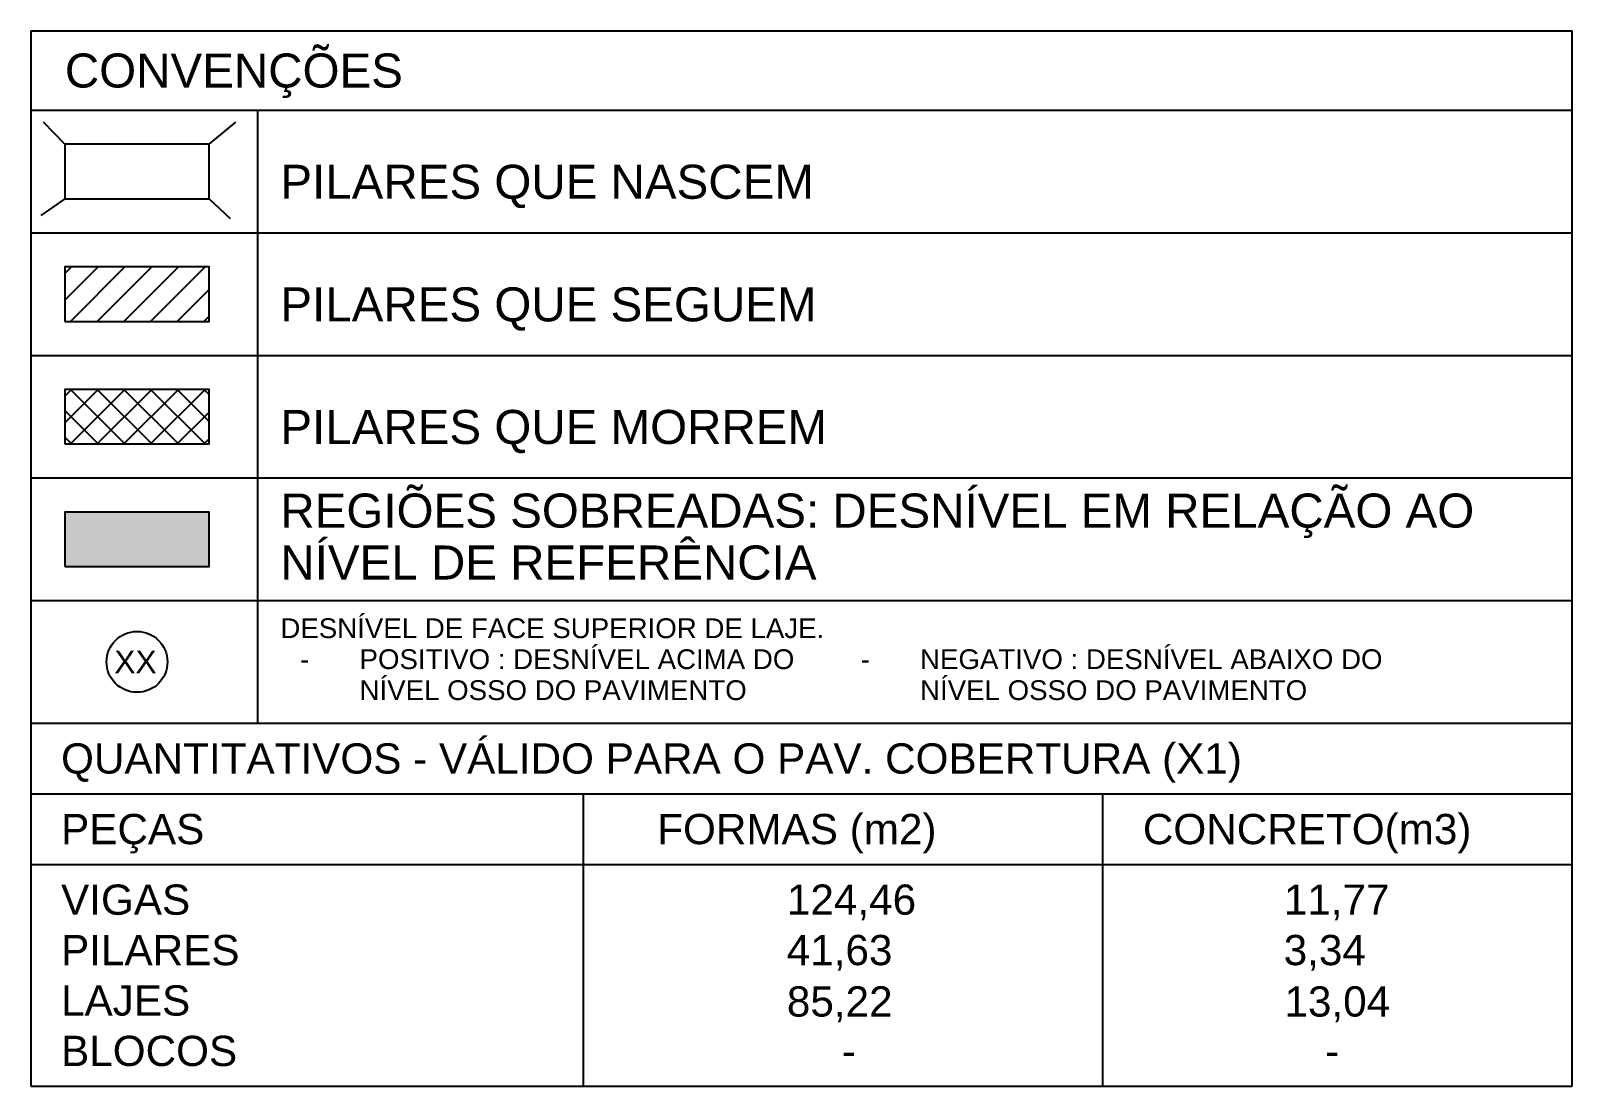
# Model space of a CAD drawing. Extents: x 37185 to 43130, y -8131 to -3926.
# Drawn here: x 39716 to 40481, y -5820 to -5296 of the extents above; entities that cross this region are included whole.
import ezdxf

# ---------------------------------------------------------------- set-up
doc = ezdxf.new("R2010")
doc.units = 0
doc.header["$MEASUREMENT"] = 0
for name, color, linetype in [('119', 253, 'CONTINUOUS'), ('2', 2, 'CONTINUOUS'), ('31', 6, 'CONTINUOUS'), ('34', 252, 'CONTINUOUS'), ('38', 190, 'CONTINUOUS'), ('39', 74, 'CONTINUOUS'), ('4', 2, 'CONTINUOUS'), ('40', 240, 'CONTINUOUS'), ('6', 3, 'CONTINUOUS')]:
    doc.layers.add(name, color=color, linetype=linetype)
doc.layers.add('WP_NOTAS', color=2, linetype='CONTINUOUS', lineweight=9)
doc.styles.add('Arial_4', font='arial.ttf', dxfattribs={"height": 16})
doc.styles.add('TQS_ARIAL', font='arial.ttf')

msp = doc.modelspace()

# ---------------------------------------------------------------- hatches: boundary and pattern name
at = {"layer": '119', "linetype": 'Continuous'}
h = msp.add_hatch(color=256, dxfattribs=at)
h.dxf.hatch_style = 1
h.paths.add_polyline_path([(39733.22, -5561.9), (39733.22, -5534.87), (39804.78, -5534.87), (39804.78, -5561.9)])

# ---------------------------------------------------------------- linework, layer by layer
at = {"layer": '2', "linetype": 'Continuous'}
for p, q in [((39716.34, -5296.26), (39716.34, -5639.57)), ((39716.34, -5296.26), (40480.73, -5296.26)), ((40480.73, -5639.57), (40480.73, -5296.26)), ((39716.34, -5335.63), (40480.73, -5335.63)), ((39828.84, -5639.57), (39828.84, -5335.63)), ((39716.34, -5396.42), (40480.73, -5396.42)), ((39733.22, -5416.6), (39736.53, -5413.29)), ((39733.22, -5429.85), (39749.77, -5413.29)), ((39763.02, -5413.29), (39735.98, -5440.33)), ((39749.23, -5440.33), (39776.27, -5413.29)), ((39762.47, -5440.33), (39789.51, -5413.29)), ((39775.72, -5440.33), (39802.76, -5413.29)), ((39788.97, -5440.33), (39804.78, -5424.51)), ((39802.21, -5440.33), (39804.78, -5437.76)), ((39716.34, -5457.21), (40480.73, -5457.21)), ((39733.22, -5477.39), (39736.53, -5474.08)), ((39733.22, -5490.64), (39749.77, -5474.08)), ((39763.02, -5474.08), (39735.98, -5501.12)), ((39763.02, -5501.12), (39735.98, -5474.08)), ((39749.23, -5501.12), (39776.27, -5474.08)), ((39749.23, -5474.08), (39776.27, -5501.12)), ((39762.47, -5501.12), (39789.51, -5474.08)), ((39762.47, -5474.08), (39789.51, -5501.12)), ((39775.72, -5501.12), (39802.76, -5474.08)), ((39775.72, -5474.08), (39802.76, -5501.12)), ((39788.97, -5474.08), (39804.78, -5489.9)), ((39802.21, -5474.08), (39804.78, -5476.65)), ((39733.22, -5484.56), (39749.77, -5501.12)), ((39788.97, -5501.12), (39804.78, -5485.3)), ((39733.22, -5497.81), (39736.53, -5501.12)), ((39802.21, -5501.12), (39804.78, -5498.55)), ((39716.34, -5517.99), (40480.73, -5517.99)), ((39716.34, -5578.78), (40480.73, -5578.78)), ((39716.34, -5639.57), (40415.48, -5639.57)), ((39716.34, -5639.57), (40480.73, -5639.57)), ((39716.34, -5639.57), (39716.34, -5819.57)), ((40480.73, -5819.57), (40480.73, -5639.57)), ((39716.34, -5674.57), (40480.73, -5674.57)), ((39990.4, -5819.57), (39990.4, -5674.57)), ((40247.83, -5674.57), (40247.83, -5819.57)), ((39716.34, -5709.57), (40480.73, -5709.57)), ((39716.34, -5819.57), (40480.73, -5819.57))]:
    msp.add_line(p, q, dxfattribs=at)
at = {"layer": '34', "color": 4, "linetype": 'Continuous'}
msp.add_lwpolyline([(39733.22, -5561.9), (39804.78, -5561.9), (39804.78, -5534.87), (39733.22, -5534.87), (39733.22, -5561.9)], dxfattribs=at)
at = {"layer": '34', "linetype": 'Continuous'}
msp.add_circle((39769, -5609.17), 15.09, dxfattribs=at)
at = {"layer": '38'}
msp.add_lwpolyline([(39733.22, -5379.54), (39804.78, -5379.54), (39804.78, -5352.51), (39733.22, -5352.51), (39733.22, -5379.54)], dxfattribs=at)
at = {"layer": '39'}
msp.add_lwpolyline([(39733.22, -5440.33), (39804.78, -5440.33), (39804.78, -5413.29), (39733.22, -5413.29), (39733.22, -5440.33)], dxfattribs=at)
at = {"layer": '40'}
msp.add_lwpolyline([(39733.22, -5501.12), (39804.78, -5501.12), (39804.78, -5474.08), (39733.22, -5474.08), (39733.22, -5501.12)], dxfattribs=at)
at = {"layer": '6', "linetype": 'Continuous'}
for p, q in [((39733.22, -5352.51), (39722.63, -5341.61)), ((39804.78, -5352.51), (39817.94, -5341.61)), ((39733.22, -5379.54), (39721.23, -5387.86)), ((39804.78, -5379.54), (39815.13, -5389.27))]:
    msp.add_line(p, q, dxfattribs=at)

# ---------------------------------------------------------------- texts
at = {"layer": '2', "linetype": 'Continuous', "style": 'TQS_ARIAL'}
for s, height, p in [('PILARES QUE NASCEM', 16.875, (39840.09, -5379.54)), ('PILARES QUE SEGUEM', 16.875, (39840.09, -5440.33)), ('PILARES QUE MORREM', 16.875, (39840.09, -5501.12)), ('REGIÕES SOBREADAS: DESNÍVEL EM RELAÇÃO AO ', 16.875, (39840.09, -5542.59)), ('NÍVEL DE REFERÊNCIA', 16.875, (39840.09, -5568.34)), ('VIGAS', 15, (39731.34, -5734.57)), ('       124,46', 15, (40050.55, -5734.57)), ('11,77', 15, (40337.73, -5734.57)), ('PILARES', 15, (39731.34, -5759.57)), ('  41,63', 15, (40079.56, -5759.57)), ('3,34', 15, (40337.66, -5759.57)), ('LAJES', 15, (39731.34, -5784.57)), ('  85,22', 15, (40079.63, -5785.06)), ('13,04', 15, (40338.04, -5785.06)), ('BLOCOS', 15, (39731.34, -5809.57)), ('          -', 15, (40060.35, -5809.57)), ('       -', 15, (40317.4, -5809.57))]:
    msp.add_text(s, height=height, dxfattribs=at).set_placement(p)
at = {"layer": '31', "linetype": 'Continuous', "style": 'TQS_ARIAL'}
for s, height, p in [('CONVENÇÕES', 16.875, (39733.22, -5324.38)), ('QUANTITATIVOS - VÁLIDO PARA O PAV. COBERTURA (X1)', 15, (39731.34, -5664.57))]:
    msp.add_text(s, height=height, dxfattribs=at).set_placement(p)
at = {"layer": '34', "linetype": 'Continuous', "style": 'TQS_ARIAL'}
msp.add_text('XX', height=11.25, dxfattribs=at).set_placement((39757.75, -5614.8))
at = {"layer": '4', "color": 3, "linetype": 'Continuous', "style": 'TQS_ARIAL'}
for s, p in [('PEÇAS', (39731.34, -5699.57)), ('FORMAS (m2)', (40026.98, -5699.57)), ('CONCRETO(m3)', (40267.83, -5699.57))]:
    msp.add_text(s, height=15, dxfattribs=at).set_placement(p)
at = {"layer": 'WP_NOTAS', "char_height": 9.8166, "attachment_point": 1, "line_spacing_factor": 0.938532, "style": 'Arial_4'}
for s, insert, width in [('DESNÍVEL DE FACE SUPERIOR DE LAJE.\\P\\pxi-3,l4,t4;-^IPOSITIVO : DESNÍVEL ACIMA DO NÍVEL OSSO DO PAVIMENTO', (39840.09, -5587.57), 282.6032), ('\\pxi-3,l4,t4;\\P-^INEGATIVO : DESNÍVEL ABAIXO DO NÍVEL OSSO DO PAVIMENTO', (40118.04, -5587.57), 297.3552)]:
    msp.add_mtext(s, dxfattribs=dict(at, insert=insert, width=width))

doc.saveas('drawing.dxf')
